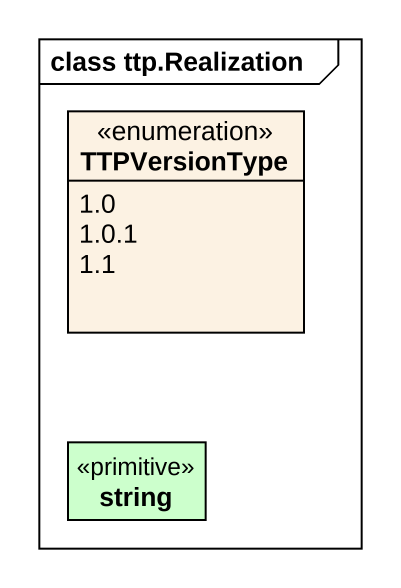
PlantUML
@startuml
mainframe class ttp.Realization
hide circle
hide empty members
enum TTPVersionType {
  1.0
  1.0.1
  1.1
}
class string <<primitive>> #CCFFCC
@enduml
